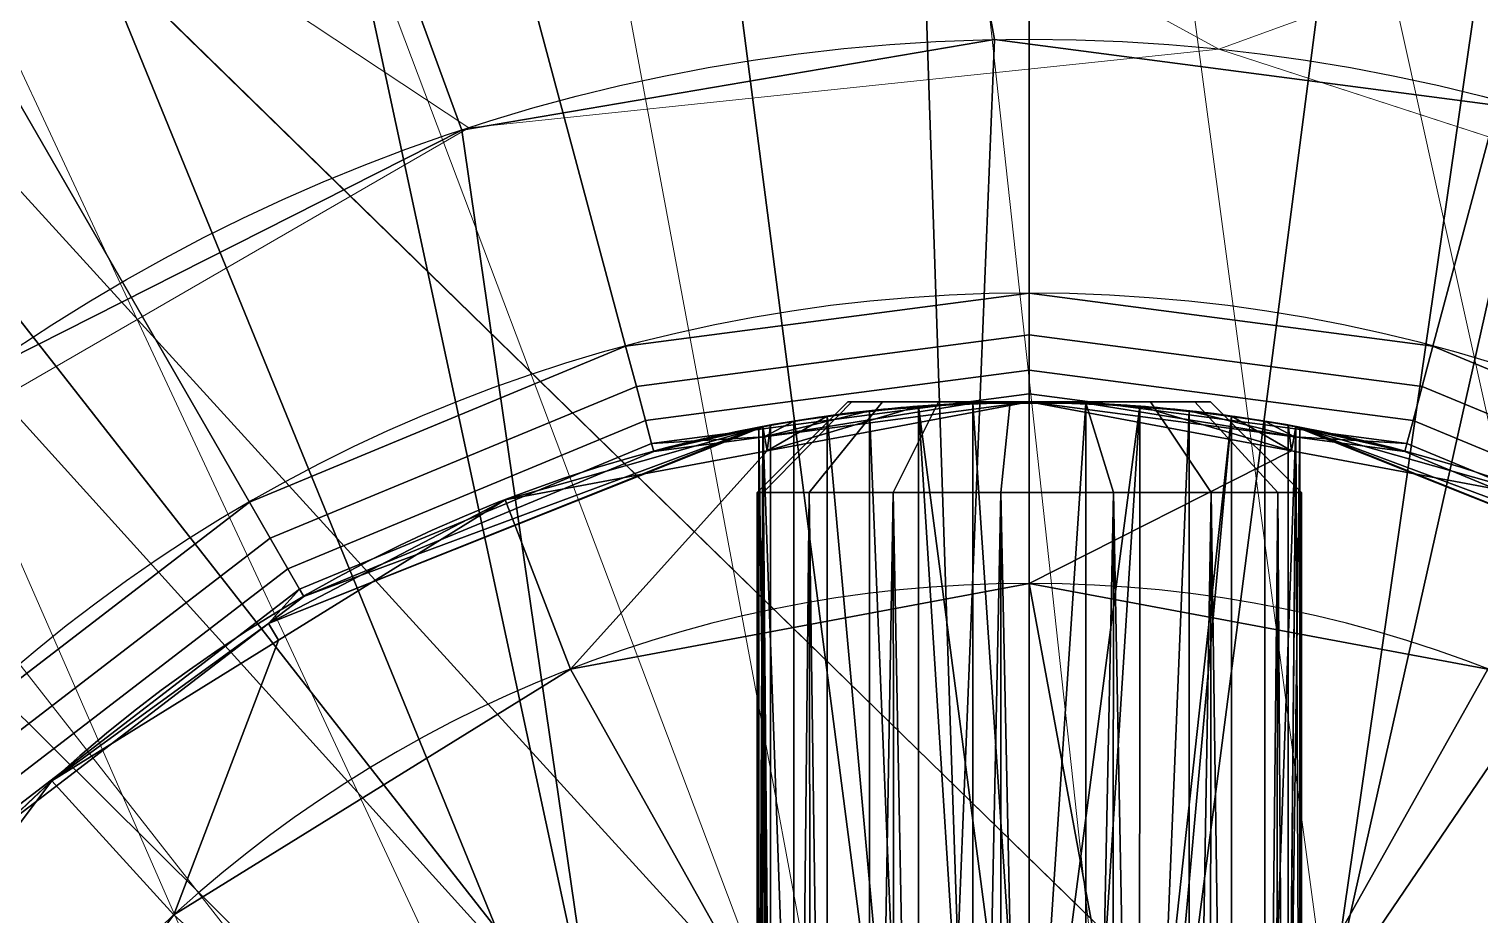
# Model space of a CAD drawing. Header units: millimetres. Extents: x 0 to 1550, y -55 to 90.
# Drawn here: x 20.98 to 28.98, y 30.17 to 35.06 of the extents above; entities that cross this region are included whole.
import ezdxf

# ---------------------------------------------------------------- set-up
doc = ezdxf.new("R2010")
doc.units = ezdxf.units.MM
doc.layers.add('1', color=7, linetype='Continuous', true_color=0xffffff)

# ---------------------------------------------------------------- blocks, each defined once
blk = doc.blocks.new('UG_SURFACE_001')
at = {"layer": '1', "color": 252, "linetype": 'Continuous', "lineweight": 18}
for points in [[(0, 50.000001), (68.999998, 50.000001), (27.545284, 34.94522), (23.40983, 34.510564)], [(23.40983, 34.510564), (19.808695, 32.43145), (0, 50.000001)], [(0, 50.000001, 20), (19.808695, 32.43145, 20), (23.40983, 34.510564, 20)], [(120.635085, 50.000001, 20), (0, 50.000001, 20), (27.545284, 34.94522, 20), (31.500001, 33.660255, 20)], [(23.40983, 34.510564, 20), (27.545284, 34.94522, 20), (0, 50.000001, 20)], [(31.500001, 33.660255), (27.545284, 34.94522), (68.999998, 50.000001)], [(27.545284, 34.94522), (27.545284, 34.94522, 20), (23.40983, 34.510564, 20), (23.40983, 34.510564)], [(31.500001, 33.660255), (31.500001, 33.660255, 20), (27.545284, 34.94522, 20), (27.545284, 34.94522)], [(23.40983, 34.510564), (23.40983, 34.510564, 20), (19.808695, 32.43145, 20), (19.808695, 32.43145)]]:
    blk.add_3dface(points, dxfattribs=at)
blk = doc.blocks.new('fiksator_0601-01_BODY')
at = {"layer": '1', "color": 252, "linetype": 'Continuous', "lineweight": 18, "extrusion": (0, 0, -1)}
for centre in [(-26.5, 25), (-26.5, 25, -20)]:
    blk.add_circle(centre, 10, dxfattribs=at)
at = {"layer": '1', "color": 252, "linetype": 'Continuous', "lineweight": 18}
blk.add_blockref('UG_SURFACE_001', (0, 0), dxfattribs=at)
blk = doc.blocks.new('UG_SURFACE_002')
at = {"layer": '1', "color": 30, "linetype": 'Continuous', "lineweight": 18}
for points in [[(34.07295, 122.14683, 12), (20.868886, 123.752527, 12), (19.854102, 121.47329, 12), (55, 54.000001, 12)], [(19.854102, 121.47329, 12), (17.999999, 119.803846, 12), (55, 54.000001, 12)], [(17.999999, 119.803846), (18.773155, 120.499998), (26.5, 120.499998), (26.5, 70)], [(17.999999, 119.803846, 12), (15.62717, 119.032867, 12), (0, 54.000001, 12), (55, 54.000001, 12)], [(26.5, 70), (15.62717, 119.032867), (17.999999, 119.803846)], [(0, 54.000001, 12), (15.62717, 119.032867, 12), (13.145898, 119.29366, 12)], [(13.145898, 119.29366), (15.62717, 119.032867), (26.5, 70), (0, 70)], [(0, 104.999997, 144.999996), (15.432273, 82.033686, 144.999996), (16.654346, 83.715722, 144.999996)], [(0, 104.999997, 144.999996), (18.454915, 84.755279, 144.999996), (20.522643, 84.972613, 144.999996)], [(0, 104.999997, 144.999996), (15, 79.999998, 144.999996), (15.432273, 82.033686, 144.999996)], [(20.522643, 84.972613, 144.999996), (22.500001, 84.330127, 144.999996), (119.999997, 104.999997, 144.999996), (0, 104.999997, 144.999996)], [(15.432273, 77.966318, 144.999996), (15, 79.999998, 144.999996), (0, 104.999997, 144.999996), (0, 34.000002, 144.999996)], [(16.654346, 83.715722, 144.999996), (18.454915, 84.755279, 144.999996), (0, 104.999997, 144.999996)], [(0, 104.999997, 133.000001), (55, 104.999997, 133.000001), (22.500001, 84.330127, 133.000001), (20.522643, 84.972613, 133.000001)], [(0, 54.000001, 133.000001), (0, 104.999997, 133.000001), (15, 79.999998, 133.000001), (15.432273, 77.966318, 133.000001)], [(0, 104.999997, 133.000001), (18.454915, 84.755279, 133.000001), (16.654346, 83.715722, 133.000001)], [(16.654346, 83.715722, 133.000001), (15.432273, 82.033686, 133.000001), (0, 104.999997, 133.000001)], [(20.522643, 84.972613, 133.000001), (18.454915, 84.755279, 133.000001), (0, 104.999997, 133.000001)], [(15.432273, 82.033686, 133.000001), (15, 79.999998, 133.000001), (0, 104.999997, 133.000001)]]:
    blk.add_3dface(points, dxfattribs=at)
blk = doc.blocks.new('uxo_0602_BODY')
at = {"layer": '1', "color": 30, "linetype": 'Continuous', "lineweight": 18}
blk.add_blockref('UG_SURFACE_002', (0, 0), dxfattribs=at)
blk = doc.blocks.new('UG_SURFACE_004')
at = {"layer": '1', "color": 30, "linetype": 'Continuous', "lineweight": 18}
for points in [[(26.5, 70, 12), (26.5, 120.499998, 12), (18.773155, 120.499998, 12), (17.999999, 119.803846, 12)], [(17.999999, 119.803846), (18.773155, 120.499998), (26.5, 120.499998), (26.5, 70)], [(17.999999, 119.803846, 12), (15.62717, 119.032867, 12), (26.5, 70, 12)], [(26.5, 70), (15.62717, 119.032867), (17.999999, 119.803846)], [(13.145898, 119.29366), (15.62717, 119.032867), (26.5, 70), (0, 70)], [(4.5, 70, 12), (26.5, 70, 12), (15.62717, 119.032867, 12), (13.145898, 119.29366, 12)]]:
    blk.add_3dface(points, dxfattribs=at)
blk = doc.blocks.new('plohadka_pod_uxo_0602')
at = {"layer": '1', "color": 30, "linetype": 'Continuous', "lineweight": 18}
blk.add_blockref('UG_SURFACE_004', (0, 0), dxfattribs=at)
blk = doc.blocks.new('UG_SURFACE_007')
at = {"layer": '1', "color": 11, "linetype": 'Continuous', "lineweight": 25}
for points in [[(4.567727, -2.033683, 18.999999), (3.345653, -3.715724, 18.999999), (6.234898, -7.818315, 18.999999), (8.262387, -5.633201, 18.999999)], [(3.345653, -3.715724, -3), (4.567727, -2.033683, -3), (11.465142, -4.980014, -3), (9.696391, -7.888599, -3)], [(-4.045085, -2.938926, -3), (-2.5, -4.330127, -3), (-5.750813, -11.098566, -3), (-8.531914, -9.135449, -3)], [(-2.5, -4.330127, 18.999999), (-4.045085, -2.938926, 18.999999), (-7.330519, -6.801727, 18.999999), (-5, -8.660254, 18.999999)], [(3.65341, -9.308738, 18.999999), (6.234898, -7.818315, 18.999999), (3.345653, -3.715724, 18.999999), (1.545085, -4.755283, 18.999999)], [(1.545085, -4.755283, -3), (3.345653, -3.715724, -3), (7.208504, -10.212123, -3), (4.185995, -11.778262, -3)], [(9.696391, -7.888599, -3), (7.208504, -10.212123, -3), (3.345653, -3.715724, -3)], [(-2.5, -4.330127, -3), (-0.522642, -4.97261, -3), (-2.5432, -12.238551, -3), (-5.750813, -11.098566, -3)], [(-5, -8.660254, 18.999999), (-2.225209, -9.749279, 18.999999), (-0.522642, -4.97261, 18.999999), (-2.5, -4.330127, 18.999999)], [(0.747301, -9.972038, 18.999999), (3.65341, -9.308738, 18.999999), (1.545085, -4.755283, 18.999999), (-0.522642, -4.97261, 18.999999)], [(-0.522642, -4.97261, -3), (1.545085, -4.755283, -3), (4.185995, -11.778262, -3), (0.85303, -12.47086, -3)], [(0.85303, -12.47086, -3), (-2.5432, -12.238551, -3), (-0.522642, -4.97261, -3)], [(-0.522642, -4.97261, 18.999999), (-2.225209, -9.749279, 18.999999), (0.747301, -9.972038, 18.999999)], [(3.65341, -9.308738, 18.999999), (3.65341, -9.308738), (6.234898, -7.818315), (6.234898, -7.818315, 18.999999)], [(6.234898, -7.818315), (3.65341, -9.308738), (4.185995, -11.778262), (7.208504, -10.212123)], [(0.747301, -9.972038, 18.999999), (0.747301, -9.972038), (3.65341, -9.308738), (3.65341, -9.308738, 18.999999)], [(0.85303, -12.47086), (4.185995, -11.778262), (3.65341, -9.308738), (0.747301, -9.972038)], [(0.747301, -9.972038), (-2.225209, -9.749279), (-2.5432, -12.238551), (0.85303, -12.47086)], [(-2.225209, -9.749279, 18.999999), (-2.225209, -9.749279), (0.747301, -9.972038), (0.747301, -9.972038, 18.999999)]]:
    blk.add_3dface(points, dxfattribs=at)
blk = doc.blocks.new('vtulka_dly_fiksatora_BODY')
at = {"layer": '1', "color": 11, "linetype": 'Continuous', "lineweight": 25, "extrusion": (0, 0, -1)}
for centre, radius in [((0, 0, 3), 12.5), ((0, 0), 12.5), ((0, 0), 10), ((0, 0, -19), 10)]:
    blk.add_circle(centre, radius, dxfattribs=at)
at = {"layer": '1', "color": 11, "linetype": 'Continuous', "lineweight": 25}
blk.add_blockref('UG_SURFACE_007', (0, 0), dxfattribs=at)
blk = doc.blocks.new('UG_SURFACE_012')
at = {"layer": '1', "color": 110, "linetype": 'Continuous', "lineweight": 25}
for points in [[(6.5, 11.25833, 11), (2.892772, 12.674063, 11), (0.3474, 3.305294, 11), (1.66175, 2.878235, 11)], [(1.66175, 2.878235, 11), (2.688768, 1.953504, 11), (9.529674, 8.842246, 11), (6.5, 11.25833, 11)], [(7.447818, 4.3, 6), (6.081118, 6.081118, 6), (10.606602, 10.606602, 6), (12.990381, 7.5, 6)], [(11.712595, 5.640489, 11), (9.529674, 8.842246, 11), (2.688768, 1.953504, 11)], [(12.990381, 7.5, 6), (14.488887, 3.882286, 6), (8.306962, 2.225844, 6), (7.447818, 4.3, 6)], [(3.120169, 6.266143), (5.173062, 4.71587), (2.688768, 1.953504), (1.66175, 2.878235)], [(4.738989, 6.275436, 1), (5.912072, 5.389565, 1), (5.173062, 4.71587), (3.120169, 6.266143)], [(5.656854, 5.656854, 5.4), (5.912072, 5.389565, 1), (4.738989, 6.275436, 1)], [(7.24897, 4.185195, 5.954328), (5.918759, 5.918759, 5.954328), (6.081118, 6.081118, 6), (7.447818, 4.3, 6)], [(7.080395, 4.087868, 5.824264), (5.781118, 5.781118, 5.824264), (5.918759, 5.918759, 5.954328), (7.24897, 4.185195, 5.954328)], [(6.967756, 4.022836, 5.62961), (5.689149, 5.689149, 5.62961), (5.781118, 5.781118, 5.824264), (7.080395, 4.087868, 5.824264)], [(6.77921, 4.194172, 5.4), (5.656854, 5.656854, 5.4), (5.689149, 5.689149, 5.62961), (6.967756, 4.022836, 5.62961)], [(2.688768, 1.953504, 11), (3.250874, 0.690994, 11), (12.854801, 1.937549, 11), (11.712595, 5.640489, 11)], [(5.912072, 5.389565, 1), (5.656854, 5.656854, 5.4), (6.77921, 4.194172, 5.4)], [(5.173062, 4.71587), (5.912072, 5.389565, 1), (6.685925, 4.139749, 1)], [(6.77921, 4.194172, 5.4), (6.685925, 4.139749, 1), (5.912072, 5.389565, 1)], [(3.250874, 0.690994), (2.688768, 1.953504), (5.173062, 4.71587), (6.527306, 2.528692)], [(6.685925, 4.139749, 1), (7.459778, 2.889933, 1), (6.527306, 2.528692), (5.173062, 4.71587)], [(8.085175, 2.166416, 5.954328), (7.24897, 4.185195, 5.954328), (7.447818, 4.3, 6), (8.306962, 2.225844, 6)], [(7.459778, 2.889933, 1), (6.685925, 4.139749, 1), (6.77921, 4.194172, 5.4)], [(6.967756, 4.022836, 5.62961), (6.928203, 4, 5.4), (6.77921, 4.194172, 5.4)], [(7.459778, 2.889933, 1), (6.77921, 4.194172, 5.4), (7.863725, 1.469985, 2.9494)], [(6.77921, 4.194172, 5.4), (7.859681, 1.491783, 3.156793), (7.863725, 1.469985, 2.9494)], [(7.859681, 1.491783, 3.156793), (6.77921, 4.194172, 5.4), (6.928203, 4, 5.4)], [(7.897154, 2.116036, 5.824264), (7.080395, 4.087868, 5.824264), (7.24897, 4.185195, 5.954328), (8.085175, 2.166416, 5.954328)], [(7.771523, 2.082373, 5.62961), (6.967756, 4.022836, 5.62961), (7.080395, 4.087868, 5.824264), (7.897154, 2.116036, 5.824264)], [(7.727406, 2.070552, 5.4), (6.928203, 4, 5.4), (6.967756, 4.022836, 5.62961), (7.771523, 2.082373, 5.62961)], [(7.859681, 1.491783, 3.156793), (6.928203, 4, 5.4), (7.727406, 2.070552, 5.4)], [(8.6, 0, 6), (8.306962, 2.225844, 6), (14.488887, 3.882286, 6), (15, 0, 6)], [(6.527306, 2.528692), (7.459778, 2.889933, 1), (7.729889, 1.444967, 1)], [(7.863725, 1.469985, 2.9494), (7.729889, 1.444967, 1), (7.459778, 2.889933, 1)], [(3.250874, -0.690994), (3.250874, 0.690994), (6.527306, 2.528692), (7, 0)], [(7.729889, 1.444967, 1), (8, 0, 1), (7, 0), (6.527306, 2.528692)], [(8.175736, 0, 5.824264), (7.897154, 2.116036, 5.824264), (8.085175, 2.166416, 5.954328), (8.37039, 0, 5.954328)], [(8.37039, 0, 5.954328), (8.085175, 2.166416, 5.954328), (8.306962, 2.225844, 6), (8.6, 0, 6)], [(7.807448, 1.462579, 5.4), (7.727406, 2.070552, 5.4), (7.771523, 2.082373, 5.62961)], [(8.045672, 0, 5.62961), (7.771523, 2.082373, 5.62961), (7.897154, 2.116036, 5.824264), (8.175736, 0, 5.824264)], [(7.771523, 2.082373, 5.62961), (8.045672, 0, 5.62961), (8, 0, 5.4), (7.807448, 1.462579, 5.4)], [(7.727406, 2.070552, 5.4), (7.807448, 1.462579, 5.4), (7.863548, 1.469954, 3.223976)], [(7.863548, 1.469954, 3.223976), (7.859681, 1.491783, 3.156793), (7.727406, 2.070552, 5.4)], [(12.854801, -1.937549, 11), (12.854801, 1.937549, 11), (3.250874, 0.690994, 11), (3.250874, -0.690994, 11)], [(2.969879, 1.491801, 2.843384), (7.863725, 1.469985, 2.9494), (7.859681, 1.491783, 3.156793)], [(7.863725, 1.469985, 2.9494), (2.969879, 1.491801, 2.843384), (3.001751, 1.426585, 2.536474)], [(7.859681, 1.491783, 3.156793), (2.969888, 1.491783, 3.156793), (2.969879, 1.491801, 2.843384)], [(3.002021, 1.426016, 3.465272), (2.969888, 1.491783, 3.156793), (7.859681, 1.491783, 3.156793)], [(3.001751, 1.426585, 2.536474), (7.871776, 1.426585, 2.536474), (7.863725, 1.469985, 2.9494)], [(7.859681, 1.491783, 3.156793), (7.863548, 1.469954, 3.223976), (3.002021, 1.426016, 3.465272)], [(3.05911, 1.299038, 3.75), (3.002021, 1.426016, 3.465272), (7.863548, 1.469954, 3.223976)], [(7.863548, 1.469954, 3.223976), (7.893827, 1.299038, 3.75), (3.05911, 1.299038, 3.75)], [(7.729889, 1.444967, 1), (7.863725, 1.469985, 2.9494), (7.871776, 1.426585, 2.536474)], [(8, 0, 1), (7.729889, 1.444967, 1), (7.976701, 0.610105, 1.629682)], [(7.729889, 1.444967, 1), (7.921957, 1.114717, 1.996304), (7.976701, 0.610105, 1.629682)], [(7.729889, 1.444967, 1), (7.871776, 1.426585, 2.536474), (7.921957, 1.114717, 1.996304)], [(7.893827, 1.299038, 3.75), (7.863548, 1.469954, 3.223976), (7.807448, 1.462579, 5.4)], [(7.807448, 1.462579, 5.4), (8, 0, 5.4), (7.993919, 0.311868, 4.467221)], [(7.993919, 0.311868, 4.467221), (7.951267, 0.881678, 4.213525), (7.807448, 1.462579, 5.4)], [(7.951267, 0.881678, 4.213525), (7.893827, 1.299038, 3.75), (7.807448, 1.462579, 5.4)], [(7.871776, 1.426585, 2.536474), (3.001751, 1.426585, 2.536474), (3.130984, 1.114717, 1.996304), (7.921957, 1.114717, 1.996304)], [(7.951267, 0.881678, 4.213525), (3.204418, 0.881678, 4.213525), (3.05911, 1.299038, 3.75), (7.893827, 1.299038, 3.75)], [(7.921957, 1.114717, 1.996304), (3.130984, 1.114717, 1.996304), (3.245589, 0.689603, 1.687441)], [(3.245589, 0.689603, 1.687441), (3.267021, 0.610105, 1.629682), (7.976701, 0.610105, 1.629682), (7.921957, 1.114717, 1.996304)], [(3.239738, 0.688937, 4.299339), (3.204418, 0.881678, 4.213525), (7.951267, 0.881678, 4.213525)], [(7.951267, 0.881678, 4.213525), (7.993919, 0.311868, 4.467221), (3.308835, 0.311868, 4.467221), (3.239738, 0.688937, 4.299339)], [(7.976701, 0.610105, 1.629682), (3.267021, 0.610105, 1.629682), (3.308611, 0.314242, 1.533285)], [(7.976701, 0.610105, 1.629682), (3.308611, 0.314242, 1.533285), (3.3235, 0, 1.5)], [(3.3235, 0, 1.5), (8, 0, 1.5), (7.976701, 0.610105, 1.629682)], [(7.976701, 0.610105, 1.629682), (8, 0, 1.5), (8, 0, 1)], [(3.3235, -0.000568, 4.5), (3.308835, 0.311868, 4.467221), (7.993919, 0.311868, 4.467221)], [(7.993919, 0.311868, 4.467221), (7.993919, -0.311868, 4.467221), (3.3235, -0.000568, 4.5)], [(7.993919, -0.311868, 4.467221), (7.993919, 0.311868, 4.467221), (8, 0, 5.4)], [(7, 0), (6.527306, -2.528692), (3.250874, -0.690994)], [(3.3235, 0, 1.5), (3.308777, -0.31249, 1.532911), (7.976701, -0.610105, 1.629682)], [(7.976701, -0.610105, 1.629682), (8, 0, 1.5), (3.3235, 0, 1.5)], [(7.729889, -1.444967, 1), (7.459778, -2.889933, 1), (6.527306, -2.528692), (7, 0)], [(7, 0), (8, 0, 1), (7.729889, -1.444967, 1)], [(7.976701, -0.610105, 1.629682), (7.729889, -1.444967, 1), (8, 0, 1)], [(7.807448, -1.462579, 5.4), (8, 0, 5.4), (8.045672, 0, 5.62961), (7.771523, -2.082373, 5.62961)], [(7.771523, -2.082373, 5.62961), (8.045672, 0, 5.62961), (8.175736, 0, 5.824264), (7.897154, -2.116036, 5.824264)], [(7.993919, -0.311868, 4.467221), (8, 0, 5.4), (7.807448, -1.462579, 5.4)], [(7.897154, -2.116036, 5.824264), (8.175736, 0, 5.824264), (8.37039, 0, 5.954328), (8.085175, -2.166416, 5.954328)], [(8, 0, 1), (8, 0, 1.5), (7.976701, -0.610105, 1.629682)], [(8.085175, -2.166416, 5.954328), (8.37039, 0, 5.954328), (8.6, 0, 6), (8.306962, -2.225844, 6)], [(15, 0, 6), (14.488887, -3.882286, 6), (8.306962, -2.225844, 6), (8.6, 0, 6)], [(7.993919, -0.311868, 4.467221), (3.308835, -0.311868, 4.467221), (3.3235, -0.000568, 4.5)], [(3.239738, -0.688937, 4.299339), (3.308835, -0.311868, 4.467221), (7.993919, -0.311868, 4.467221), (7.951267, -0.881678, 4.213525)], [(3.308777, -0.31249, 1.532911), (3.263732, -0.606939, 1.638496), (7.976701, -0.610105, 1.629682)], [(7.807448, -1.462579, 5.4), (7.951267, -0.881678, 4.213525), (7.993919, -0.311868, 4.467221)], [(3.263732, -0.606939, 1.638496), (3.250874, -0.690994, 1.668637), (7.921957, -1.114717, 1.996304)], [(7.921957, -1.114717, 1.996304), (7.976701, -0.610105, 1.629682), (3.263732, -0.606939, 1.638496)], [(7.976701, -0.610105, 1.629682), (7.921957, -1.114717, 1.996304), (7.729889, -1.444967, 1)], [(11.712595, -5.640489, 11), (12.854801, -1.937549, 11), (3.250874, -0.690994, 11), (2.688768, -1.953504, 11)], [(6.527306, -2.528692), (5.173062, -4.71587), (2.688768, -1.953504), (3.250874, -0.690994)], [(3.250874, -0.690994, 1.668637), (3.130984, -1.114717, 1.996304), (7.921957, -1.114717, 1.996304)], [(7.951267, -0.881678, 4.213525), (3.204418, -0.881678, 4.213525), (3.239738, -0.688937, 4.299339)], [(7.893827, -1.299038, 3.75), (3.05911, -1.299038, 3.75), (3.204418, -0.881678, 4.213525), (7.951267, -0.881678, 4.213525)], [(7.807448, -1.462579, 5.4), (7.893827, -1.299038, 3.75), (7.951267, -0.881678, 4.213525)], [(7.921957, -1.114717, 1.996304), (3.130984, -1.114717, 1.996304), (3.001751, -1.426585, 2.536474), (7.871776, -1.426585, 2.536474)], [(7.921957, -1.114717, 1.996304), (7.871776, -1.426585, 2.536474), (7.729889, -1.444967, 1)], [(7.863548, -1.469954, 3.223976), (3.001917, -1.426235, 3.4646), (3.05911, -1.299038, 3.75)], [(3.05911, -1.299038, 3.75), (7.893827, -1.299038, 3.75), (7.863548, -1.469954, 3.223976)], [(7.807448, -1.462579, 5.4), (7.863548, -1.469954, 3.223976), (7.893827, -1.299038, 3.75)], [(7.859681, -1.491783, 3.156793), (2.969888, -1.491783, 3.156793), (3.001917, -1.426235, 3.4646)], [(3.001751, -1.426585, 2.536474), (2.969923, -1.491713, 2.842546), (7.863725, -1.469985, 2.9494)], [(7.863725, -1.469985, 2.9494), (7.871776, -1.426585, 2.536474), (3.001751, -1.426585, 2.536474)], [(3.001917, -1.426235, 3.4646), (7.863548, -1.469954, 3.223976), (7.859681, -1.491783, 3.156793)], [(7.871776, -1.426585, 2.536474), (7.863725, -1.469985, 2.9494), (7.729889, -1.444967, 1)], [(2.969923, -1.491713, 2.842546), (2.969888, -1.491783, 3.156793), (7.859681, -1.491783, 3.156793)], [(7.859681, -1.491783, 3.156793), (7.863725, -1.469985, 2.9494), (2.969923, -1.491713, 2.842546)], [(7.863725, -1.469985, 2.9494), (6.77921, -4.194172, 5.4), (7.459778, -2.889933, 1)], [(7.863725, -1.469985, 2.9494), (7.859681, -1.491783, 3.156793), (6.77921, -4.194172, 5.4)], [(6.928203, -4, 5.4), (6.77921, -4.194172, 5.4), (7.859681, -1.491783, 3.156793)], [(7.859681, -1.491783, 3.156793), (7.727406, -2.070552, 5.4), (6.928203, -4, 5.4)], [(7.459778, -2.889933, 1), (7.729889, -1.444967, 1), (7.863725, -1.469985, 2.9494)], [(7.771523, -2.082373, 5.62961), (7.727406, -2.070552, 5.4), (7.807448, -1.462579, 5.4)], [(7.863548, -1.469954, 3.223976), (7.807448, -1.462579, 5.4), (7.727406, -2.070552, 5.4)], [(7.727406, -2.070552, 5.4), (7.859681, -1.491783, 3.156793), (7.863548, -1.469954, 3.223976)], [(2.688768, -1.953504, 11), (1.66175, -2.878235, 11), (6.5, -11.25833, 11), (9.529674, -8.842246, 11)], [(1.66175, -2.878235), (2.688768, -1.953504), (5.173062, -4.71587), (3.120169, -6.266143)], [(2.688768, -1.953504, 11), (9.529674, -8.842246, 11), (11.712595, -5.640489, 11)], [(6.928203, -4, 5.4), (7.727406, -2.070552, 5.4), (7.771523, -2.082373, 5.62961), (6.967756, -4.022836, 5.62961)], [(6.967756, -4.022836, 5.62961), (7.771523, -2.082373, 5.62961), (7.897154, -2.116036, 5.824264), (7.080395, -4.087868, 5.824264)], [(7.080395, -4.087868, 5.824264), (7.897154, -2.116036, 5.824264), (8.085175, -2.166416, 5.954328), (7.24897, -4.185195, 5.954328)], [(7.24897, -4.185195, 5.954328), (8.085175, -2.166416, 5.954328), (8.306962, -2.225844, 6), (7.447818, -4.3, 6)], [(14.488887, -3.882286, 6), (12.990381, -7.5, 6), (7.447818, -4.3, 6), (8.306962, -2.225844, 6)]]:
    blk.add_3dface(points, dxfattribs=at)
blk = doc.blocks.new('1049-0163_BODY')
at = {"layer": '1', "color": 110, "linetype": 'Continuous', "lineweight": 25, "extrusion": (0, 0, -1)}
for centre, radius in [((0, 0, -17), 16), ((0, 0, -6), 15), ((0, 0, -11), 13), ((0, 0, -18), 13), ((0, 0, -6), 8.6), ((0, 0, -5.4), 8), ((0, 0), 7)]:
    blk.add_circle(centre, radius, dxfattribs=at)
at = {"layer": '1', "color": 110, "linetype": 'Continuous', "lineweight": 25}
for centre, radius in [((0, 0, 7), 16), ((0, 0, 18), 15), ((0, 0, 1), 8)]:
    blk.add_circle(centre, radius, dxfattribs=at)
blk.add_open_spline([(8, 0, 1.5), (8, 0.0993, 1.5), (7.9982, 0.197, 1.5098), (7.9911, 0.389, 1.548), (7.9858, 0.4844, 1.577), (7.9728, 0.6659, 1.6523), (7.965, 0.752, 1.6984), (7.9479, 0.9149, 1.8073), (7.9386, 0.9918, 1.8705), (7.9109, 1.1988, 2.0775), (7.8923, 1.3105, 2.2445), (7.866, 1.4603, 2.6053), (7.8581, 1.4999, 2.803), (7.8581, 1.5001, 3.0972), (7.86, 1.4903, 3.1968), (7.8672, 1.4519, 3.3894), (7.8724, 1.4235, 3.483), (7.8923, 1.3105, 3.7558), (7.9107, 1.2004, 3.9208), (7.9387, 0.9912, 4.1302), (7.9478, 0.9157, 4.1921), (7.9649, 0.7535, 4.3007), (7.9728, 0.6657, 4.3478), (7.9858, 0.4843, 4.423), (7.991, 0.3908, 4.4515), (7.9981, 0.1982, 4.4901), (8, 0.0986, 4.5), (8, -0.1954, 4.5001), (7.9924, -0.3932, 4.4607), (7.9664, -0.7544, 4.3111), (7.948, -0.9213, 4.1997), (7.9203, -1.1289, 3.9925), (7.9109, -1.1922, 3.9155), (7.8937, -1.3009, 3.7531), (7.8859, -1.3471, 3.6671), (7.8659, -1.4606, 3.3943), (7.8581, -1.4999, 3.1993), (7.8581, -1.5001, 2.902), (7.86, -1.4904, 2.8045), (7.8671, -1.4523, 2.6123), (7.8724, -1.4234, 2.5167), (7.8857, -1.3483, 2.3354), (7.8935, -1.3023, 2.2493), (7.9107, -1.1934, 2.086), (7.92, -1.1304, 2.0092), (7.9477, -0.9236, 1.8021), (7.9662, -0.7567, 1.6902), (7.9922, -0.3959, 1.5401), (8, -0.1987, 1.5), (8, 0, 1.5)], degree=3, knots=[0, 0, 0, 0, 0.03125, 0.03125, 0.0625, 0.0625, 0.09375, 0.09375, 0.125, 0.125, 0.1875, 0.1875, 0.25, 0.25, 0.28125, 0.28125, 0.3125, 0.3125, 0.375, 0.375, 0.40625, 0.40625, 0.4375, 0.4375, 0.46875, 0.46875, 0.5, 0.5, 0.5625, 0.5625, 0.625, 0.625, 0.65625, 0.65625, 0.6875, 0.6875, 0.75, 0.75, 0.78125, 0.78125, 0.8125, 0.8125, 0.84375, 0.84375, 0.875, 0.875, 0.9375, 0.9375, 1, 1, 1, 1], dxfattribs=at)
blk.add_blockref('UG_SURFACE_012', (0, 0), dxfattribs=at)
blk = doc.blocks.new('UG_SURFACE_013')
at = {"layer": '1', "color": 30, "linetype": 'Continuous', "lineweight": 25}
for points in [[(-0.156793, 1.491783, 0.5), (-0.75, 1.299038, 0.5), (-0.463526, 1.426585, 15.5)], [(-0.75, 1.299038, 0.5), (-0.156793, 1.491783, 0.5), (-0.104528, 0.994522), (-0.5, 0.866025)], [(-0.463526, 1.426585, 15.5), (-0.153366, 1.459184, 15.5), (-0.156793, 1.491783, 0.5)], [(-0.153366, 1.459184, 15.5), (-0.463526, 1.426585, 15.5), (-0.309017, 0.951057, 16.000001), (0.104528, 0.994522, 16.000001)], [(0.463526, 1.426585, 0.5), (-0.156793, 1.491783, 0.5), (0.156793, 1.491783, 15.5)], [(-0.156793, 1.491783, 0.5), (-0.153366, 1.459184, 15.5), (0.156793, 1.491783, 15.5)], [(-0.156793, 1.491783, 0.5), (0.463526, 1.426585, 0.5), (0.309017, 0.951057), (-0.104528, 0.994522)], [(0.104528, 0.994522, 16.000001), (0.156793, 1.491783, 15.5), (-0.153366, 1.459184, 15.5)], [(0.453396, 1.395411, 15.5), (0.156793, 1.491783, 15.5), (0.104528, 0.994522, 16.000001)], [(0.156793, 1.491783, 15.5), (0.453396, 1.395411, 15.5), (0.463526, 1.426585, 0.5)], [(-0.75, 1.299038, 0.5), (-0.733611, 1.270651, 15.5), (-0.463526, 1.426585, 15.5)], [(-0.669131, 0.743145, 16.000001), (-0.309017, 0.951057, 16.000001), (-0.463526, 1.426585, 15.5), (-0.733611, 1.270651, 15.5)], [(0.104528, 0.994522, 16.000001), (0.5, 0.866025, 16.000001), (0.75, 1.299038, 15.5), (0.453396, 1.395411, 15.5)], [(0.463526, 1.426585, 0.5), (1.003696, 1.114717, 0.5), (0.669131, 0.743145), (0.309017, 0.951057)], [(0.463526, 1.426585, 0.5), (0.453396, 1.395411, 15.5), (0.75, 1.299038, 15.5)], [(1.003696, 1.114717, 0.5), (0.463526, 1.426585, 0.5), (0.75, 1.299038, 15.5)], [(-0.75, 1.299038, 0.5), (-1.213526, 0.881678, 0.5), (-1.003696, 1.114717, 15.5)], [(-1.213526, 0.881678, 0.5), (-0.75, 1.299038, 0.5), (-0.5, 0.866025), (-0.809017, 0.587785)], [(-1.003696, 1.114717, 15.5), (-0.733611, 1.270651, 15.5), (-0.75, 1.299038, 0.5)], [(0.981763, 1.090358, 15.5), (0.75, 1.299038, 15.5), (0.5, 0.866025, 16.000001)], [(0.75, 1.299038, 15.5), (0.981763, 1.090358, 15.5), (1.003696, 1.114717, 0.5)], [(-0.733611, 1.270651, 15.5), (-1.003696, 1.114717, 15.5), (-0.669131, 0.743145, 16.000001)], [(-1.213526, 0.881678, 0.5), (-1.187007, 0.862411, 15.5), (-1.003696, 1.114717, 15.5)], [(-0.913545, 0.406737, 16.000001), (-0.669131, 0.743145, 16.000001), (-1.003696, 1.114717, 15.5), (-1.187007, 0.862411, 15.5)], [(0.5, 0.866025, 16.000001), (0.809017, 0.587785, 16.000001), (1.213526, 0.881678, 15.5), (0.981763, 1.090358, 15.5)], [(1.003696, 1.114717, 0.5), (1.370318, 0.610105, 0.5), (0.913545, 0.406737), (0.669131, 0.743145)], [(1.003696, 1.114717, 0.5), (0.981763, 1.090358, 15.5), (1.213526, 0.881678, 15.5)], [(1.370318, 0.610105, 0.5), (1.003696, 1.114717, 0.5), (1.213526, 0.881678, 15.5)], [(-0.5, 0.866025), (-0.104528, 0.994522), (0.309017, 0.951057), (0, 0)], [(0.5, 0.866025, 16.000001), (0.104528, 0.994522, 16.000001), (-0.309017, 0.951057, 16.000001), (0, 0, 16.000001)], [(-1.213526, 0.881678, 0.5), (-1.467221, 0.311868, 0.5), (-1.370318, 0.610105, 15.5)], [(-1.467221, 0.311868, 0.5), (-1.213526, 0.881678, 0.5), (-0.809017, 0.587785), (-0.978148, 0.207912)], [(-1.370318, 0.610105, 15.5), (-1.187007, 0.862411, 15.5), (-1.213526, 0.881678, 0.5)], [(-0.309017, 0.951057, 16.000001), (-0.669131, 0.743145, 16.000001), (-0.913545, 0.406737, 16.000001), (0, 0, 16.000001)], [(0.309017, 0.951057), (0.669131, 0.743145), (0.913545, 0.406737), (0, 0)], [(1.340373, 0.596773, 15.5), (1.213526, 0.881678, 15.5), (0.809017, 0.587785, 16.000001)], [(1.213526, 0.881678, 15.5), (1.340373, 0.596773, 15.5), (1.370318, 0.610105, 0.5)], [(-1.187007, 0.862411, 15.5), (-1.370318, 0.610105, 15.5), (-0.913545, 0.406737, 16.000001)], [(0, 0), (-0.978148, 0.207912), (-0.809017, 0.587785), (-0.5, 0.866025)], [(0, 0, 16.000001), (0.978148, 0.207912, 16.000001), (0.809017, 0.587785, 16.000001), (0.5, 0.866025, 16.000001)], [(-1.467221, 0.311868, 0.5), (-1.435159, 0.305052, 15.5), (-1.370318, 0.610105, 15.5)], [(-0.913545, 0.406737, 16.000001), (-1.370318, 0.610105, 15.5), (-1.435159, 0.305052, 15.5)], [(0.809017, 0.587785, 16.000001), (0.978148, 0.207912, 16.000001), (1.467221, 0.311868, 15.5), (1.340373, 0.596773, 15.5)], [(1.370318, 0.610105, 0.5), (1.5, 0, 0.5), (1, 0), (0.913545, 0.406737)], [(1.370318, 0.610105, 0.5), (1.340373, 0.596773, 15.5), (1.467221, 0.311868, 15.5)], [(1.5, 0, 0.5), (1.370318, 0.610105, 0.5), (1.467221, 0.311868, 15.5)], [(-1.435159, 0.305052, 15.5), (-1.5, 0, 15.5), (-1, 0, 16.000001), (-0.913545, 0.406737, 16.000001)], [(-0.913545, 0.406737, 16.000001), (-1, 0, 16.000001), (-0.913545, -0.406737, 16.000001), (0, 0, 16.000001)], [(0.913545, 0.406737), (1, 0), (0.913545, -0.406737), (0, 0)], [(-1.467221, 0.311868, 0.5), (-1.5, 0, 0.5), (-1.5, 0, 15.5)], [(-1.5, 0, 15.5), (-1.435159, 0.305052, 15.5), (-1.467221, 0.311868, 0.5)], [(-1.5, 0, 0.5), (-1.467221, 0.311868, 0.5), (-0.978148, 0.207912), (-1, 0)], [(1.5, 0, 15.5), (1.467221, 0.311868, 15.5), (0.978148, 0.207912, 16.000001), (1, 0, 16.000001)], [(1.467221, 0.311868, 15.5), (1.5, 0, 15.5), (1.5, 0, 0.5)], [(-0.978148, -0.207912), (-1, 0), (-0.978148, 0.207912), (0, 0)], [(0.978148, -0.207912, 16.000001), (1, 0, 16.000001), (0.978148, 0.207912, 16.000001), (0, 0, 16.000001)], [(-1, 0, 16.000001), (-1.5, 0, 15.5), (-1.435159, -0.305052, 15.5)], [(-1.467221, -0.311868, 0.5), (-1.435159, -0.305052, 15.5), (-1.5, 0, 15.5)], [(-1.5, 0, 15.5), (-1.5, 0, 0.5), (-1.467221, -0.311868, 0.5)], [(-1, 0), (-0.978148, -0.207912), (-1.467221, -0.311868, 0.5), (-1.5, 0, 0.5)], [(-1.435159, -0.305052, 15.5), (-1.370318, -0.610105, 15.5), (-0.913545, -0.406737, 16.000001), (-1, 0, 16.000001)], [(-0.5, -0.866025), (-0.809017, -0.587785), (-0.978148, -0.207912), (0, 0)], [(-0.913545, -0.406737, 16.000001), (-0.669131, -0.743145, 16.000001), (-0.309017, -0.951057, 16.000001), (0, 0, 16.000001)], [(0.309017, -0.951057), (-0.104528, -0.994522), (-0.5, -0.866025), (0, 0)], [(-0.309017, -0.951057, 16.000001), (0.104528, -0.994522, 16.000001), (0.5, -0.866025, 16.000001), (0, 0, 16.000001)], [(0.5, -0.866025, 16.000001), (0.809017, -0.587785, 16.000001), (0.978148, -0.207912, 16.000001), (0, 0, 16.000001)], [(0.913545, -0.406737), (0.669131, -0.743145), (0.309017, -0.951057), (0, 0)], [(1.5, 0, 0.5), (1.370318, -0.610105, 0.5), (0.913545, -0.406737), (1, 0)], [(1, 0, 16.000001), (0.978148, -0.207912, 16.000001), (1.467221, -0.311868, 15.5), (1.5, 0, 15.5)], [(1.467221, -0.311868, 15.5), (1.370318, -0.610105, 0.5), (1.5, 0, 0.5)], [(1.5, 0, 0.5), (1.5, 0, 15.5), (1.467221, -0.311868, 15.5)], [(-1.213526, -0.881678, 0.5), (-1.467221, -0.311868, 0.5), (-0.978148, -0.207912), (-0.809017, -0.587785)], [(1.340373, -0.596773, 15.5), (1.467221, -0.311868, 15.5), (0.978148, -0.207912, 16.000001), (0.809017, -0.587785, 16.000001)], [(-1.370318, -0.610105, 15.5), (-1.435159, -0.305052, 15.5), (-1.467221, -0.311868, 0.5)], [(-1.370318, -0.610105, 15.5), (-1.467221, -0.311868, 0.5), (-1.213526, -0.881678, 0.5)], [(1.467221, -0.311868, 15.5), (1.340373, -0.596773, 15.5), (1.370318, -0.610105, 0.5)], [(-0.913545, -0.406737, 16.000001), (-1.370318, -0.610105, 15.5), (-1.187007, -0.862411, 15.5)], [(-1.187007, -0.862411, 15.5), (-1.003696, -1.114717, 15.5), (-0.669131, -0.743145, 16.000001), (-0.913545, -0.406737, 16.000001)], [(1.370318, -0.610105, 0.5), (1.003696, -1.114717, 0.5), (0.669131, -0.743145), (0.913545, -0.406737)], [(-1.213526, -0.881678, 0.5), (-1.187007, -0.862411, 15.5), (-1.370318, -0.610105, 15.5)], [(-0.75, -1.299038, 0.5), (-1.213526, -0.881678, 0.5), (-0.809017, -0.587785), (-0.5, -0.866025)], [(0.981763, -1.090358, 15.5), (1.213526, -0.881678, 15.5), (0.809017, -0.587785, 16.000001), (0.5, -0.866025, 16.000001)], [(0.809017, -0.587785, 16.000001), (1.213526, -0.881678, 15.5), (1.340373, -0.596773, 15.5)], [(1.213526, -0.881678, 15.5), (1.003696, -1.114717, 0.5), (1.370318, -0.610105, 0.5)], [(1.370318, -0.610105, 0.5), (1.340373, -0.596773, 15.5), (1.213526, -0.881678, 15.5)], [(-0.669131, -0.743145, 16.000001), (-1.003696, -1.114717, 15.5), (-0.733611, -1.270651, 15.5)], [(-0.733611, -1.270651, 15.5), (-0.463526, -1.426585, 15.5), (-0.309017, -0.951057, 16.000001), (-0.669131, -0.743145, 16.000001)], [(1.003696, -1.114717, 0.5), (0.463526, -1.426585, 0.5), (0.309017, -0.951057), (0.669131, -0.743145)], [(-1.003696, -1.114717, 15.5), (-1.187007, -0.862411, 15.5), (-1.213526, -0.881678, 0.5)], [(-0.156793, -1.491783, 0.5), (-0.75, -1.299038, 0.5), (-0.5, -0.866025), (-0.104528, -0.994522)], [(0.453396, -1.395411, 15.5), (0.75, -1.299038, 15.5), (0.5, -0.866025, 16.000001), (0.104528, -0.994522, 16.000001)], [(0.5, -0.866025, 16.000001), (0.75, -1.299038, 15.5), (0.981763, -1.090358, 15.5)], [(-1.003696, -1.114717, 15.5), (-1.213526, -0.881678, 0.5), (-0.75, -1.299038, 0.5)], [(-0.309017, -0.951057, 16.000001), (-0.463526, -1.426585, 15.5), (-0.153366, -1.459184, 15.5)], [(-0.153366, -1.459184, 15.5), (0.156793, -1.491783, 15.5), (0.104528, -0.994522, 16.000001), (-0.309017, -0.951057, 16.000001)], [(0.463526, -1.426585, 0.5), (-0.156793, -1.491783, 0.5), (-0.104528, -0.994522), (0.309017, -0.951057)], [(1.213526, -0.881678, 15.5), (0.981763, -1.090358, 15.5), (1.003696, -1.114717, 0.5)], [(0.104528, -0.994522, 16.000001), (0.156793, -1.491783, 15.5), (0.453396, -1.395411, 15.5)], [(-0.75, -1.299038, 0.5), (-0.733611, -1.270651, 15.5), (-1.003696, -1.114717, 15.5)], [(0.75, -1.299038, 15.5), (0.463526, -1.426585, 0.5), (1.003696, -1.114717, 0.5)], [(1.003696, -1.114717, 0.5), (0.981763, -1.090358, 15.5), (0.75, -1.299038, 15.5)], [(-0.463526, -1.426585, 15.5), (-0.733611, -1.270651, 15.5), (-0.75, -1.299038, 0.5)], [(-0.463526, -1.426585, 15.5), (-0.75, -1.299038, 0.5), (-0.156793, -1.491783, 0.5)], [(0.75, -1.299038, 15.5), (0.453396, -1.395411, 15.5), (0.463526, -1.426585, 0.5)], [(-0.156793, -1.491783, 0.5), (-0.153366, -1.459184, 15.5), (-0.463526, -1.426585, 15.5)], [(0.156793, -1.491783, 15.5), (-0.156793, -1.491783, 0.5), (0.463526, -1.426585, 0.5)], [(0.463526, -1.426585, 0.5), (0.453396, -1.395411, 15.5), (0.156793, -1.491783, 15.5)], [(0.156793, -1.491783, 15.5), (-0.153366, -1.459184, 15.5), (-0.156793, -1.491783, 0.5)]]:
    blk.add_3dface(points, dxfattribs=at)
blk = doc.blocks.new('1080-03x16_BODY')
at = {"layer": '1', "color": 30, "linetype": 'Continuous', "lineweight": 25}
blk.add_circle((0, 0, 0.5), 1.5, dxfattribs=at)
at = {"layer": '1', "color": 30, "linetype": 'Continuous', "lineweight": 25, "extrusion": (3.51436e-15, 0, -1)}
blk.add_circle((0, 0), 1, dxfattribs=at)
at = {"layer": '1', "color": 30, "linetype": 'Continuous', "lineweight": 25}
blk.add_blockref('UG_SURFACE_013', (0, 0), dxfattribs=at)
blk = doc.blocks.new('UG_SURFACE_017')
at = {"layer": '1', "color": 252, "linetype": 'Continuous', "lineweight": 18}
for points in [[(0, 15, 8), (56.50745, 10, 8), (56.809396, 11.420548, 8), (5, 20, 8)], [(5, 20), (56.809396, 11.420548), (56.50745, 10), (0, 15)], [(64.999998, 20, 8), (5, 20, 8), (57.663027, 12.59547, 8), (58.920741, 13.321612, 8)], [(5, 20, 8), (56.809396, 11.420548, 8), (57.663027, 12.59547, 8)], [(58.920741, 13.321612), (57.663027, 12.59547), (5, 20), (64.999998, 20)], [(57.663027, 12.59547), (56.809396, 11.420548), (5, 20)], [(5, 20), (5, 20, 8), (64.999998, 20, 8), (64.999998, 20)], [(0, 15, 8), (0, 5, 8), (56.50745, 10, 8)], [(56.50745, 10), (0, 5), (0, 15)], [(5, 0, 8), (56.809396, 8.579452, 8), (56.50745, 10, 8), (0, 5, 8)], [(0, 5), (56.50745, 10), (56.809396, 8.579452), (5, 0)], [(57.663027, 7.404529, 8), (56.809396, 8.579452, 8), (5, 0, 8)], [(5, 0), (56.809396, 8.579452), (57.663027, 7.404529)], [(5, 0, 8), (64.999998, 0, 8), (58.920741, 6.678388, 8), (57.663027, 7.404529, 8)], [(57.663027, 7.404529), (58.920741, 6.678388), (64.999998, 0), (5, 0)]]:
    blk.add_3dface(points, dxfattribs=at)
blk = doc.blocks.new('gaika')
at = {"layer": '1', "color": 252, "linetype": 'Continuous', "lineweight": 18}
blk.add_blockref('UG_SURFACE_017', (0, 0), dxfattribs=at)

msp = doc.modelspace()

# ---------------------------------------------------------------- block references
at = {"layer": '1', "color": 3, "linetype": 'Continuous', "lineweight": 18}
for name, p in [('fiksator_0601-01_BODY', (0, 0)), ('uxo_0602_BODY', (6.5, -55, -145)), ('plohadka_pod_uxo_0602', (6.5, -55, -157))]:
    msp.add_blockref(name, p, dxfattribs=at)
for name, p, rotation in [('gaika', (0.712629, 80.090938, -20), 285.621377), ('1049-0163_BODY', (26.5, 25, 23), 90)]:
    msp.add_blockref(name, p, dxfattribs=dict(at, rotation=rotation))
at = {"layer": '1', "color": 3, "linetype": 'Continuous', "lineweight": 18, "extrusion": (0, 0, -1), "rotation": 157.477326}
msp.add_blockref('vtulka_dly_fiksatora_BODY', (-26.5, 25, -20), dxfattribs=at)
at = {"layer": '1', "color": 3, "linetype": 'Continuous', "lineweight": 18, "extrusion": (0, -1, 0)}
msp.add_blockref('1080-03x16_BODY', (26.5, 26, -33), dxfattribs=at)

doc.saveas('drawing.dxf')
